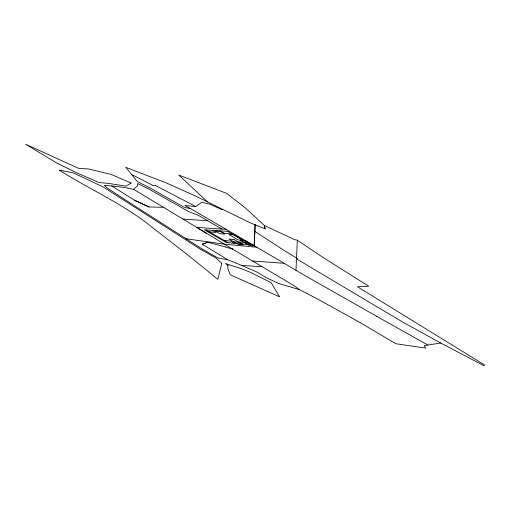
<?xml version="1.0" encoding="UTF-8"?>
<svg xmlns="http://www.w3.org/2000/svg" width="510" height="510" viewBox="0 0 510 510"><rect width="100%" height="100%" fill="white"/><g stroke="black" fill="none" stroke-linecap="round" stroke-linejoin="round"><path stroke-width="0.76" d="M254.158 245.692L255.089 224.776M254.203 245.724L255.134 224.802M295.985 270.319L297.33 240.235L294.359 239.547L264.282 225.414L265.111 228.837L250.461 222.915L195.999 196.286L166.394 182.956L125.766 167.305L137.413 181.668L149.583 187.712L184.563 207.506L190.459 208.584L256.893 247.286L224.419 244.182L186.016 238.756M222.819 209.285L222.328 209.82L209.4 204L201.724 202.336L195.802 206.524L184.881 205.492L190.459 208.584M111.703 185.946L124.376 187.47L133.518 189.28L137.388 186.029L137.598 183.543L148.506 188.84L188.413 211.459L198.25 215.297L221.971 229.073M202.304 244.252L207.729 242.25M427.845 345.041L440.691 343.032L484.117 365.817L484.5 364.937L357.484 286.786L368.755 286.263L322.932 257.372L297.33 240.235M225.331 246.916L207.685 242.224L202.26 244.22L227.874 259.826L241.778 265.442L262.14 266.698M207.659 220.715L183.039 219.115L163.366 207.27M182.994 219.09L196.777 227.403L226 229.328M231.164 248.274L252.616 261.018L284.217 263.3L256.849 247.261M209.202 231.808L216.087 232.464L212.498 230.361M232.279 234.013L224.196 233.242L220.141 230.864M224.19 240.478L230.82 241.115L234.632 243.346M247.267 242.683L238.929 241.887L242.734 244.124M233.625 241.766L238.693 242.25M244.774 242.83L249.836 243.315M227.823 259.794L217.91 257.977L201.775 248.759L133.008 204.841L106.698 187.674L104.359 185.302L111.658 185.92L134.506 200.22L149.028 206.996M376.386 316.155L427.89 345.066L424.173 345.653L425.729 348.132L395.805 343.727L359.831 322.422L316.034 298.178L299.402 289.61L278.638 283.464L266.335 277.727L256.976 272.072L241.778 265.442M225.286 246.891L232.745 249.218M134.461 200.194L148.977 206.971L163.41 207.302L133.518 189.28M131.28 174.248L152.994 185.512L155.244 185.417L195.802 206.524M440.691 343.032L402.581 322.001L297.496 259.469L297.579 258.576L285.485 251.322L254.796 231.355M205.957 229.927L228.066 242.722M376.431 316.187L301.984 273.895L284.172 263.275M243.219 240.42L234.013 235.014L228.945 234.53L238.151 239.936L245.233 240.612L254.439 246.018L249.377 245.533L240.165 240.127M252.616 261.018L294.786 286.148L299.402 289.61M196.777 227.403L232.675 249.186M196.732 227.377L206.805 233.516M207.551 201.877L178.736 175.051L226.746 193.411L245.705 208.233L264.327 225.439L265.155 228.862M227.989 265.589L227.664 268.069L230.265 274.762L279.576 296.865L271.154 282.661L250.697 272.467L242.02 268.929L225.458 263.523L227.989 265.589M221.805 263.326L217.827 279.403C196.611 261.687 174.758 244.845 152.911 227.913C124.344 204.446 90.264 189.777 59.211 170.142L73.236 172.845L103.065 186.889L200.22 249.09L215.838 257.92L221.805 263.326M131.102 182.994L126.187 186.118L108.292 183.383L98.966 182.523L77.596 173.202L56.808 163.053L25.5 144.183L78.954 168.491L88.555 168.95L111.174 174.439L131.102 182.994M227.69 231.362L204.344 229.825L226.351 242.556L251.143 244.927L227.69 231.362M220.275 231.438L215.207 230.953L219.816 233.656L224.878 234.141L220.275 231.438M234.09 239.547L229.022 239.062L238.227 244.469L243.295 244.953L234.09 239.547"/></g></svg>
